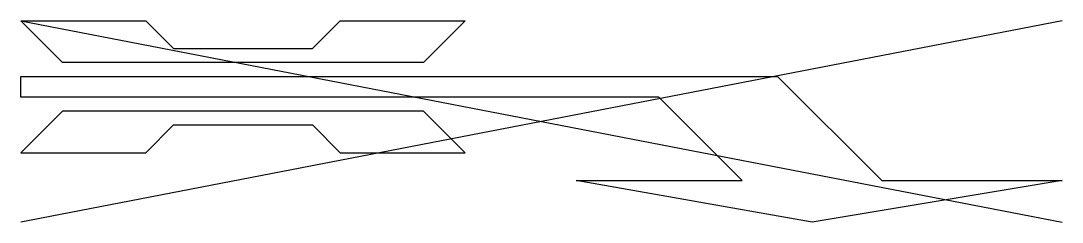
# Model space of a CAD drawing. Header units: metres. Extents: x 0 to 7.5, y -0.98 to 0.47.
import ezdxf

# ---------------------------------------------------------------- set-up
doc = ezdxf.new("R2010")
doc.units = ezdxf.units.M
doc.header["$LTSCALE"] = 0.2

msp = doc.modelspace()

# ---------------------------------------------------------------- linework, layer by layer
for p, q in [((7.5, 0.475), (0, -0.975)), ((0, 0.475), (7.5, -0.975))]:
    msp.add_line(p, q)
at = {"flags": 128}
for points in [[(0, 0.475), (0.9, 0.475), (1.1, 0.275), (2.1, 0.275), (2.3, 0.475), (3.2, 0.475), (2.9, 0.175), (0.3, 0.175), (0, 0.475)], [(0, -0.475), (0.9, -0.475), (1.1, -0.275), (2.1, -0.275), (2.3, -0.475), (3.2, -0.475), (2.9, -0.175), (0.3, -0.175), (0, -0.475)]]:
    msp.add_lwpolyline(points, dxfattribs=at)
msp.add_lwpolyline([(5.7, -0.975), (4, -0.675), (5.1959, -0.675), (4.5959, -0.075), (0, -0.075), (0, 0.075), (5.45, 0.075), (6.2, -0.675), (7.5, -0.675)], close=True, dxfattribs=at)

doc.saveas('drawing.dxf')
